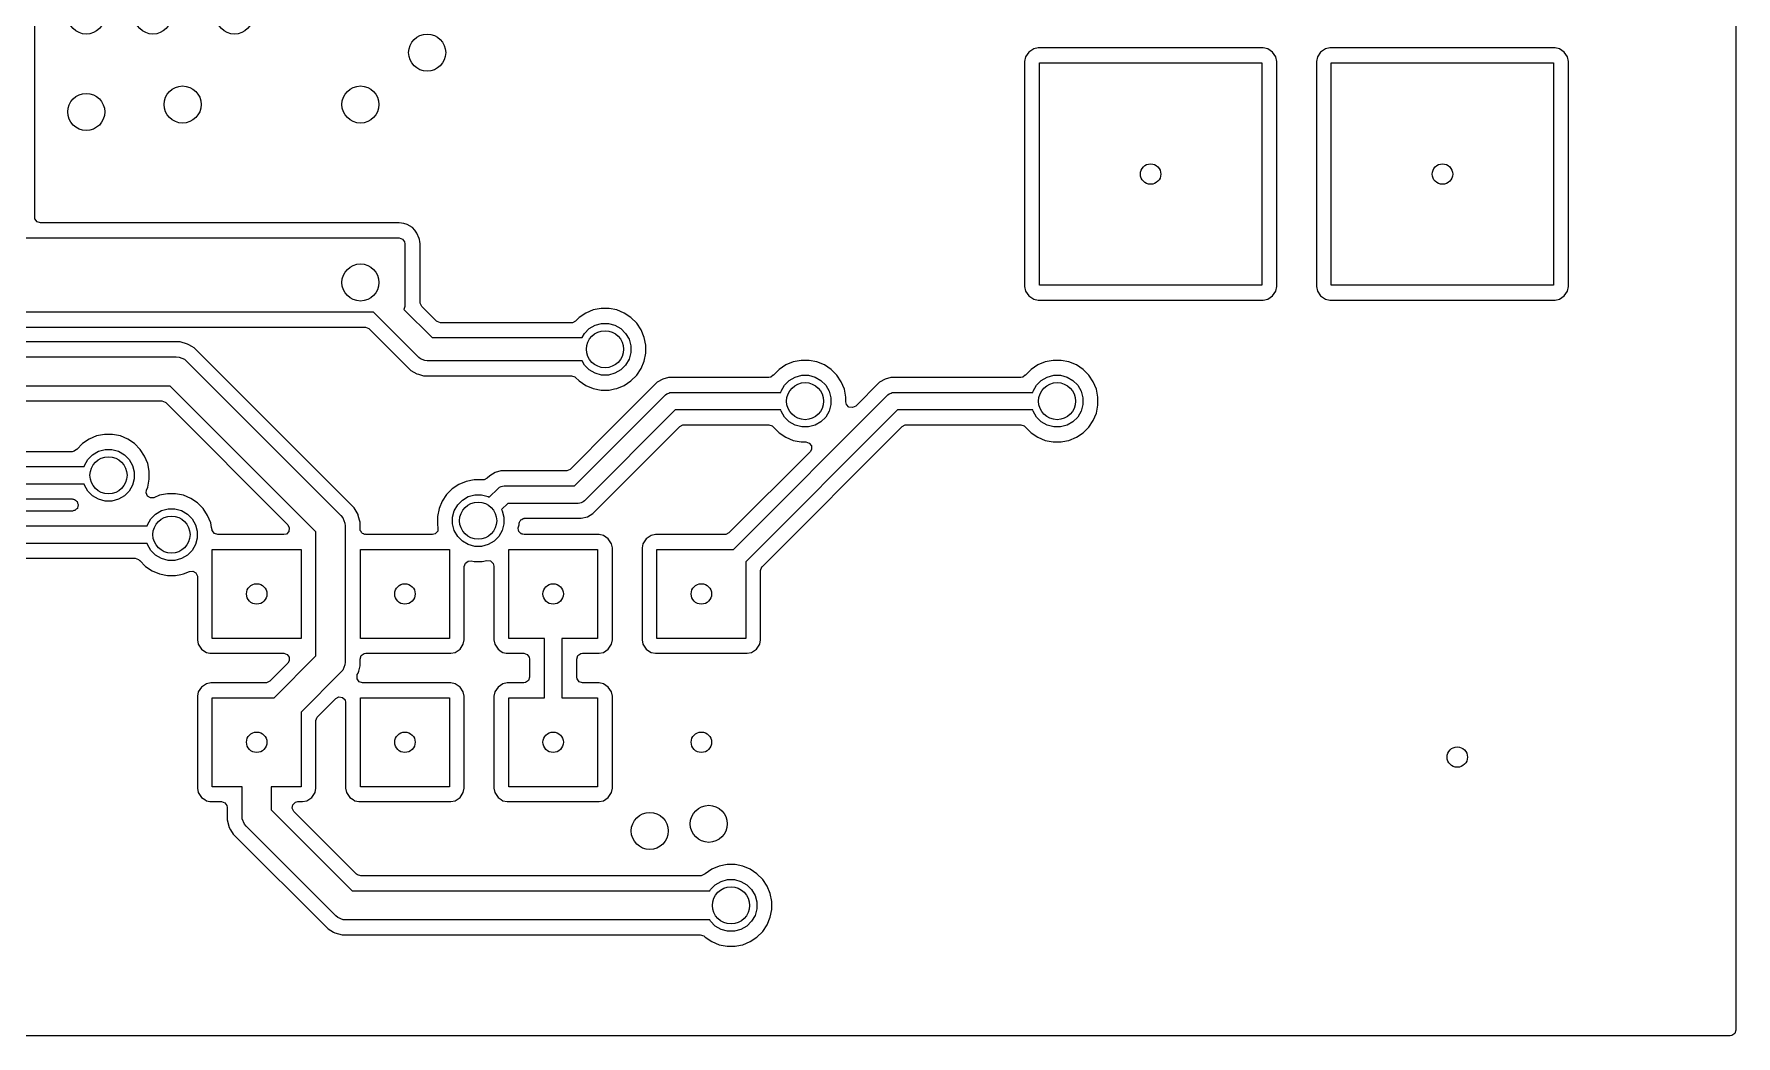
# Model space of a CAD drawing. Extents: x 0.01 to 1.99, y 0.01 to 1.59.
# Drawn here: x 0.84 to 1.988, y 0.012 to 0.688 of the extents above; entities that cross this region are included whole.
import ezdxf

# ---------------------------------------------------------------- set-up
doc = ezdxf.new("R2010")
doc.units = 0
doc.header["$MEASUREMENT"] = 0
doc.layers.add('BLACK', color=7, linetype='CONTINUOUS')

msp = doc.modelspace()

# ---------------------------------------------------------------- linework, layer by layer
at = {"layer": 'BLACK', "linetype": 'CONTINUOUS'}
for p, q in [((1.988, 1.5841), (1.988, 0.0159)), ((0.8402, 0.6691), (0.8402, 0.866)), ((1.5142, 0.6776), (1.5109, 0.6754)), ((1.5172, 0.6782), (1.5142, 0.6776)), ((1.5142, 0.6776), (1.5142, 0.6776)), ((1.5142, 0.6776), (1.5142, 0.6776)), ((1.6691, 0.6782), (1.5172, 0.6782)), ((1.5172, 0.6782), (1.5172, 0.6782)), ((1.6721, 0.6776), (1.6691, 0.6782)), ((1.6754, 0.6754), (1.6721, 0.6776)), ((1.7111, 0.6776), (1.7078, 0.6754)), ((1.714, 0.6782), (1.7111, 0.6776)), ((1.7111, 0.6776), (1.7111, 0.6776)), ((1.7111, 0.6776), (1.7111, 0.6776)), ((1.866, 0.6782), (1.714, 0.6782)), ((1.714, 0.6782), (1.714, 0.6782)), ((1.8689, 0.6776), (1.866, 0.6782)), ((1.8722, 0.6754), (1.8689, 0.6776)), ((0.8402, 0.5641), (0.8402, 0.6691)), ((1.5087, 0.6721), (1.5081, 0.6691)), ((1.5081, 0.6691), (1.5081, 0.6691)), ((1.5081, 0.6691), (1.5081, 0.5172)), ((1.5109, 0.6754), (1.5087, 0.6721)), ((1.5181, 0.5181), (1.5181, 0.6681)), ((1.5181, 0.6681), (1.6681, 0.6681)), ((1.6681, 0.6681), (1.6681, 0.5181)), ((1.6776, 0.6721), (1.6754, 0.6754)), ((1.6782, 0.6691), (1.6776, 0.6721)), ((1.6782, 0.5172), (1.6782, 0.6691)), ((1.6782, 0.6691), (1.6782, 0.6691)), ((1.7056, 0.6721), (1.705, 0.6691)), ((1.705, 0.6691), (1.705, 0.6691)), ((1.705, 0.6691), (1.705, 0.5172)), ((1.7078, 0.6754), (1.7056, 0.6721)), ((1.715, 0.5181), (1.715, 0.6681)), ((1.715, 0.6681), (1.865, 0.6681)), ((1.865, 0.6681), (1.865, 0.5181)), ((1.8744, 0.6721), (1.8722, 0.6754)), ((1.875, 0.6691), (1.8744, 0.6721)), ((1.875, 0.5172), (1.875, 0.6691)), ((0.8404, 0.5629), (0.8402, 0.5641)), ((0.8418, 0.561), (0.8404, 0.5629)), ((0.8441, 0.5602), (0.8418, 0.561)), ((1.0861, 0.5602), (0.8441, 0.5602)), ((1.0893, 0.5597), (1.0861, 0.5602)), ((1.0861, 0.5602), (1.0861, 0.5602)), ((1.0916, 0.559), (1.0893, 0.5597)), ((1.095, 0.557), (1.0916, 0.559)), ((1.0967, 0.5553), (1.095, 0.557)), ((1.0981, 0.5533), (1.0967, 0.5553)), ((1.0997, 0.5497), (1.0981, 0.5533)), ((0.83, 0.55), (1.0861, 0.55)), ((1.0861, 0.55), (1.0884, 0.5493)), ((1.0884, 0.5493), (1.0898, 0.5473)), ((1.0898, 0.5473), (1.09, 0.5461)), ((1.09, 0.5461), (1.09, 0.5039)), ((1.0999, 0.5489), (1.0997, 0.5497)), ((1.1001, 0.5477), (1.0999, 0.5489)), ((1.1002, 0.5461), (1.1001, 0.5477)), ((1.1002, 0.5067), (1.1002, 0.5461)), ((1.1002, 0.5461), (1.1002, 0.5461)), ((1.5081, 0.5172), (1.5081, 0.5172)), ((1.5081, 0.5172), (1.5087, 0.5142)), ((1.6681, 0.5181), (1.5181, 0.5181)), ((1.6776, 0.5142), (1.6782, 0.5172)), ((1.705, 0.5172), (1.705, 0.5172)), ((1.705, 0.5172), (1.7056, 0.5142)), ((1.865, 0.5181), (1.715, 0.5181)), ((1.8744, 0.5142), (1.875, 0.5172)), ((1.1003, 0.5061), (1.1002, 0.5067)), ((1.1014, 0.5039), (1.1003, 0.5061)), ((1.5087, 0.5142), (1.5087, 0.5142)), ((1.5087, 0.5142), (1.5109, 0.5109)), ((1.5109, 0.5109), (1.5109, 0.5109)), ((1.5109, 0.5109), (1.5109, 0.5109)), ((1.5109, 0.5109), (1.5142, 0.5087)), ((1.5142, 0.5087), (1.5172, 0.5081)), ((1.5172, 0.5081), (1.6691, 0.5081)), ((1.6691, 0.5081), (1.6721, 0.5087)), ((1.6691, 0.5081), (1.6691, 0.5081)), ((1.6721, 0.5087), (1.6754, 0.5109)), ((1.6721, 0.5087), (1.6721, 0.5087)), ((1.6754, 0.5109), (1.6776, 0.5142)), ((1.6754, 0.5109), (1.6754, 0.5109)), ((1.7056, 0.5142), (1.7056, 0.5142)), ((1.7056, 0.5142), (1.7078, 0.5109)), ((1.7078, 0.5109), (1.7078, 0.5109)), ((1.7078, 0.5109), (1.7078, 0.5109)), ((1.7078, 0.5109), (1.7111, 0.5087)), ((1.7111, 0.5087), (1.714, 0.5081)), ((1.714, 0.5081), (1.866, 0.5081)), ((1.866, 0.5081), (1.8689, 0.5087)), ((1.866, 0.5081), (1.866, 0.5081)), ((1.8689, 0.5087), (1.8722, 0.5109)), ((1.8689, 0.5087), (1.8689, 0.5087)), ((1.8722, 0.5109), (1.8744, 0.5142)), ((1.8722, 0.5109), (1.8722, 0.5109)), ((1.0689, 0.5), (0.76, 0.5)), ((1.0994, 0.4694), (1.0689, 0.5)), ((1.09, 0.5039), (1.0893, 0.5018)), ((1.0893, 0.5018), (1.1083, 0.4829)), ((1.1113, 0.494), (1.1014, 0.5039)), ((1.1117, 0.4936), (1.1113, 0.494)), ((1.2051, 0.494), (1.203, 0.4929)), ((1.2075, 0.4964), (1.2051, 0.494)), ((1.212, 0.4994), (1.2075, 0.4964)), ((1.217, 0.5015), (1.212, 0.4994)), ((1.212, 0.4994), (1.212, 0.4994)), ((1.2223, 0.5025), (1.217, 0.5015)), ((1.217, 0.5015), (1.217, 0.5015)), ((1.2277, 0.5025), (1.2223, 0.5025)), ((1.233, 0.5015), (1.2277, 0.5025)), ((1.238, 0.4994), (1.233, 0.5015)), ((1.2425, 0.4964), (1.238, 0.4994)), ((1.2464, 0.4925), (1.2425, 0.4964)), ((0.6539, 0.4898), (1.0633, 0.4898)), ((1.0633, 0.4898), (1.0656, 0.489)), ((1.0656, 0.489), (1.0661, 0.4886)), ((1.0661, 0.4886), (1.0907, 0.464)), ((1.1083, 0.4829), (1.2003, 0.4829)), ((1.114, 0.4929), (1.1117, 0.4936)), ((1.2024, 0.4929), (1.114, 0.4929)), ((1.2003, 0.4829), (1.2095, 0.4829)), ((1.203, 0.4929), (1.2024, 0.4929)), ((1.2095, 0.4829), (1.2111, 0.4857)), ((1.2111, 0.4857), (1.2143, 0.4889)), ((1.2143, 0.4889), (1.2183, 0.4912)), ((1.2183, 0.4912), (1.2227, 0.4924)), ((1.2227, 0.4924), (1.2273, 0.4924)), ((1.2273, 0.4924), (1.2317, 0.4912)), ((1.2317, 0.4912), (1.2357, 0.4889)), ((1.2357, 0.4889), (1.2389, 0.4857)), ((1.2389, 0.4857), (1.2412, 0.4817)), ((1.2494, 0.488), (1.2464, 0.4925)), ((1.2515, 0.483), (1.2494, 0.488)), ((1.2525, 0.4777), (1.2515, 0.483)), ((0.9383, 0.4799), (0.5998, 0.4799)), ((0.9434, 0.4785), (0.9383, 0.4799)), ((0.9383, 0.4799), (0.9383, 0.4799)), ((0.9443, 0.478), (0.9434, 0.4785)), ((0.9463, 0.4768), (0.9443, 0.478)), ((0.9443, 0.478), (0.9443, 0.478)), ((0.9443, 0.478), (0.9443, 0.478)), ((0.9479, 0.4759), (0.9463, 0.4768)), ((1.0557, 0.3681), (0.9479, 0.4759)), ((1.2412, 0.4817), (1.2424, 0.4773)), ((1.2424, 0.4727), (1.2412, 0.4683)), ((1.2424, 0.4773), (1.2424, 0.4727)), ((1.2515, 0.467), (1.2525, 0.4723)), ((1.2525, 0.4723), (1.2525, 0.4777)), ((0.5941, 0.4698), (0.9357, 0.4698)), ((0.9357, 0.4698), (0.9376, 0.4697)), ((0.9376, 0.4697), (0.9412, 0.4682)), ((0.9412, 0.4682), (0.9412, 0.4682)), ((0.9412, 0.4682), (0.9427, 0.467)), ((0.9427, 0.467), (1.0468, 0.3628)), ((1.0907, 0.464), (1.0907, 0.464)), ((1.0907, 0.464), (1.0907, 0.464)), ((1.0907, 0.464), (1.094, 0.4607)), ((1.094, 0.4607), (1.0981, 0.4583)), ((1.1006, 0.4685), (1.0994, 0.4694)), ((1.1035, 0.4673), (1.1006, 0.4685)), ((1.105, 0.4671), (1.1035, 0.4673)), ((1.2003, 0.4671), (1.105, 0.4671)), ((1.2095, 0.4671), (1.2003, 0.4671)), ((1.2111, 0.4643), (1.2095, 0.4671)), ((1.2143, 0.4611), (1.2111, 0.4643)), ((1.2183, 0.4588), (1.2143, 0.4611)), ((1.2357, 0.4611), (1.2317, 0.4588)), ((1.2389, 0.4643), (1.2357, 0.4611)), ((1.2412, 0.4683), (1.2389, 0.4643)), ((1.2464, 0.4575), (1.2494, 0.462)), ((1.2494, 0.462), (1.2515, 0.467)), ((1.2494, 0.462), (1.2494, 0.462)), ((1.2515, 0.467), (1.2515, 0.467)), ((1.3425, 0.4614), (1.3386, 0.4575)), ((1.347, 0.4644), (1.3425, 0.4614)), ((1.352, 0.4665), (1.347, 0.4644)), ((1.347, 0.4644), (1.347, 0.4644)), ((1.3573, 0.4675), (1.352, 0.4665)), ((1.352, 0.4665), (1.352, 0.4665)), ((1.3627, 0.4675), (1.3573, 0.4675)), ((1.368, 0.4665), (1.3627, 0.4675)), ((1.373, 0.4644), (1.368, 0.4665)), ((1.3775, 0.4614), (1.373, 0.4644)), ((1.3814, 0.4575), (1.3775, 0.4614)), ((1.5125, 0.4614), (1.5086, 0.4575)), ((1.517, 0.4644), (1.5125, 0.4614)), ((1.522, 0.4665), (1.517, 0.4644)), ((1.517, 0.4644), (1.517, 0.4644)), ((1.5273, 0.4675), (1.522, 0.4665)), ((1.522, 0.4665), (1.522, 0.4665)), ((1.5327, 0.4675), (1.5273, 0.4675)), ((1.538, 0.4665), (1.5327, 0.4675)), ((1.543, 0.4644), (1.538, 0.4665)), ((1.5475, 0.4614), (1.543, 0.4644)), ((1.5514, 0.4575), (1.5475, 0.4614)), ((0.9316, 0.4502), (0.59, 0.4502)), ((1.03, 0.3518), (0.9316, 0.4502)), ((1.0981, 0.4583), (1.0981, 0.4583)), ((1.0981, 0.4583), (1.0991, 0.4581)), ((1.0991, 0.4581), (1.1026, 0.4571)), ((1.1026, 0.4571), (1.1026, 0.4571)), ((1.1026, 0.4571), (1.1076, 0.4571)), ((1.1076, 0.4571), (1.1076, 0.4571)), ((1.1076, 0.4571), (1.1979, 0.4571)), ((1.1979, 0.4571), (1.2024, 0.4571)), ((1.2024, 0.4571), (1.2047, 0.4564)), ((1.2047, 0.4564), (1.2051, 0.456)), ((1.2051, 0.456), (1.2075, 0.4536)), ((1.2075, 0.4536), (1.212, 0.4506)), ((1.212, 0.4506), (1.217, 0.4485)), ((1.217, 0.4485), (1.2223, 0.4475)), ((1.2227, 0.4576), (1.2183, 0.4588)), ((1.2273, 0.4576), (1.2227, 0.4576)), ((1.2317, 0.4588), (1.2273, 0.4576)), ((1.2277, 0.4475), (1.2313, 0.4482)), ((1.2602, 0.4527), (1.2301, 0.4226)), ((1.2313, 0.4482), (1.233, 0.4485)), ((1.233, 0.4485), (1.238, 0.4506)), ((1.233, 0.4485), (1.233, 0.4485)), ((1.238, 0.4506), (1.2425, 0.4536)), ((1.238, 0.4506), (1.238, 0.4506)), ((1.2425, 0.4536), (1.2464, 0.4575)), ((1.2639, 0.4548), (1.2602, 0.4527)), ((1.2679, 0.4559), (1.2639, 0.4548)), ((1.2721, 0.4559), (1.2679, 0.4559)), ((1.3355, 0.4559), (1.2721, 0.4559)), ((1.3368, 0.4562), (1.3355, 0.4559)), ((1.3384, 0.4574), (1.3368, 0.4562)), ((1.3385, 0.4574), (1.3384, 0.4574)), ((1.3386, 0.4575), (1.3385, 0.4574)), ((1.3438, 0.4467), (1.3461, 0.4507)), ((1.3461, 0.4507), (1.3493, 0.4539)), ((1.3493, 0.4539), (1.3533, 0.4562)), ((1.3533, 0.4562), (1.3577, 0.4574)), ((1.3577, 0.4574), (1.3623, 0.4574)), ((1.3623, 0.4574), (1.3667, 0.4562)), ((1.3667, 0.4562), (1.3707, 0.4539)), ((1.3707, 0.4539), (1.3739, 0.4507)), ((1.3739, 0.4507), (1.3762, 0.4467)), ((1.3844, 0.453), (1.3814, 0.4575)), ((1.3865, 0.448), (1.3844, 0.453)), ((1.3875, 0.4427), (1.3865, 0.448)), ((1.4102, 0.4527), (1.3942, 0.4367)), ((1.4139, 0.4548), (1.4102, 0.4527)), ((1.4102, 0.4527), (1.4102, 0.4527)), ((1.4102, 0.4527), (1.4102, 0.4527)), ((1.4179, 0.4559), (1.4139, 0.4548)), ((1.4139, 0.4548), (1.4139, 0.4548)), ((1.4139, 0.4548), (1.4139, 0.4548)), ((1.4221, 0.4559), (1.4179, 0.4559)), ((1.5055, 0.4559), (1.4221, 0.4559)), ((1.5068, 0.4562), (1.5055, 0.4559)), ((1.5084, 0.4574), (1.5068, 0.4562)), ((1.5085, 0.4574), (1.5084, 0.4574)), ((1.5086, 0.4575), (1.5085, 0.4574)), ((1.5138, 0.4467), (1.5161, 0.4507)), ((1.5161, 0.4507), (1.5193, 0.4539)), ((1.5193, 0.4539), (1.5233, 0.4562)), ((1.5233, 0.4562), (1.5277, 0.4574)), ((1.5277, 0.4574), (1.5323, 0.4574)), ((1.5323, 0.4574), (1.5367, 0.4562)), ((1.5367, 0.4562), (1.5407, 0.4539)), ((1.5407, 0.4539), (1.5439, 0.4507)), ((1.5439, 0.4507), (1.5462, 0.4467)), ((1.5544, 0.453), (1.5514, 0.4575)), ((1.5565, 0.448), (1.5544, 0.453)), ((1.5575, 0.4427), (1.5565, 0.448)), ((0.5874, 0.4401), (0.9259, 0.4401)), ((0.9259, 0.4401), (0.9282, 0.4394)), ((0.9282, 0.4394), (0.9286, 0.439)), ((0.9286, 0.439), (1.011, 0.3567)), ((1.2045, 0.3829), (1.2658, 0.4442)), ((1.2223, 0.4475), (1.2223, 0.4475)), ((1.2223, 0.4475), (1.2277, 0.4475)), ((1.2658, 0.4442), (1.2667, 0.4449)), ((1.2667, 0.4449), (1.268, 0.4454)), ((1.268, 0.4454), (1.2688, 0.4458)), ((1.2688, 0.4458), (1.27, 0.4459)), ((1.27, 0.4459), (1.3436, 0.4459)), ((1.3116, 0.34), (1.4158, 0.4442)), ((1.3436, 0.4459), (1.3438, 0.4467)), ((1.3762, 0.4467), (1.3774, 0.4423)), ((1.3774, 0.4377), (1.3762, 0.4333)), ((1.3774, 0.4423), (1.3774, 0.4377)), ((1.3875, 0.4395), (1.3875, 0.4427)), ((1.3875, 0.4427), (1.3875, 0.4427)), ((1.3879, 0.4377), (1.3875, 0.4395)), ((1.3896, 0.436), (1.3879, 0.4377)), ((1.3942, 0.4367), (1.392, 0.4356)), ((1.4158, 0.4442), (1.4167, 0.4449)), ((1.4167, 0.4449), (1.418, 0.4454)), ((1.418, 0.4454), (1.4188, 0.4458)), ((1.4188, 0.4458), (1.42, 0.4459)), ((1.42, 0.4459), (1.5136, 0.4459)), ((1.5136, 0.4459), (1.5138, 0.4467)), ((1.5462, 0.4467), (1.5474, 0.4423)), ((1.5474, 0.4377), (1.5462, 0.4333)), ((1.5474, 0.4423), (1.5474, 0.4377)), ((1.5565, 0.432), (1.5575, 0.4373)), ((1.5575, 0.4373), (1.5575, 0.4427)), ((1.2724, 0.4341), (1.2111, 0.3728)), ((1.3436, 0.4341), (1.2724, 0.4341)), ((1.4224, 0.4341), (1.32, 0.3316)), ((1.3438, 0.4333), (1.3436, 0.4341)), ((1.3461, 0.4293), (1.3438, 0.4333)), ((1.3493, 0.4261), (1.3461, 0.4293)), ((1.3533, 0.4238), (1.3493, 0.4261)), ((1.3707, 0.4261), (1.3667, 0.4238)), ((1.3739, 0.4293), (1.3707, 0.4261)), ((1.3762, 0.4333), (1.3739, 0.4293)), ((1.392, 0.4356), (1.3896, 0.436)), ((1.5136, 0.4341), (1.4224, 0.4341)), ((1.5138, 0.4333), (1.5136, 0.4341)), ((1.5161, 0.4293), (1.5138, 0.4333)), ((1.5193, 0.4261), (1.5161, 0.4293)), ((1.5233, 0.4238), (1.5193, 0.4261)), ((1.5407, 0.4261), (1.5367, 0.4238)), ((1.5439, 0.4293), (1.5407, 0.4261)), ((1.5462, 0.4333), (1.5439, 0.4293)), ((1.5514, 0.4225), (1.5544, 0.427)), ((1.5544, 0.427), (1.5565, 0.432)), ((1.5544, 0.427), (1.5544, 0.427)), ((1.5565, 0.432), (1.5565, 0.432)), ((0.877, 0.4144), (0.8725, 0.4114)), ((0.882, 0.4165), (0.877, 0.4144)), ((0.877, 0.4144), (0.877, 0.4144)), ((0.8873, 0.4175), (0.882, 0.4165)), ((0.882, 0.4165), (0.882, 0.4165)), ((0.8927, 0.4175), (0.8873, 0.4175)), ((0.898, 0.4165), (0.8927, 0.4175)), ((0.903, 0.4144), (0.898, 0.4165)), ((0.9075, 0.4114), (0.903, 0.4144)), ((1.2301, 0.4226), (1.2015, 0.394)), ((1.2167, 0.3642), (1.2755, 0.4229)), ((1.2755, 0.4229), (1.2776, 0.424)), ((1.2776, 0.424), (1.2782, 0.4241)), ((1.2782, 0.4241), (1.3355, 0.4241)), ((1.3312, 0.3286), (1.4255, 0.4229)), ((1.3355, 0.4241), (1.3378, 0.4233)), ((1.3378, 0.4233), (1.3385, 0.4226)), ((1.3385, 0.4226), (1.3385, 0.4226)), ((1.3385, 0.4226), (1.3386, 0.4225)), ((1.3386, 0.4225), (1.3425, 0.4186)), ((1.3425, 0.4186), (1.347, 0.4156)), ((1.347, 0.4156), (1.352, 0.4135)), ((1.352, 0.4135), (1.3573, 0.4125)), ((1.3577, 0.4226), (1.3533, 0.4238)), ((1.3623, 0.4226), (1.3577, 0.4226)), ((1.3667, 0.4238), (1.3623, 0.4226)), ((1.4255, 0.4229), (1.4276, 0.424)), ((1.4276, 0.424), (1.4282, 0.4241)), ((1.4282, 0.4241), (1.5055, 0.4241)), ((1.5055, 0.4241), (1.5078, 0.4233)), ((1.5078, 0.4233), (1.5085, 0.4226)), ((1.5085, 0.4226), (1.5085, 0.4226)), ((1.5085, 0.4226), (1.5086, 0.4225)), ((1.5086, 0.4225), (1.5125, 0.4186)), ((1.5125, 0.4186), (1.517, 0.4156)), ((1.517, 0.4156), (1.522, 0.4135)), ((1.522, 0.4135), (1.5273, 0.4125)), ((1.5277, 0.4226), (1.5233, 0.4238)), ((1.5323, 0.4226), (1.5277, 0.4226)), ((1.5367, 0.4238), (1.5323, 0.4226)), ((1.5363, 0.4132), (1.538, 0.4135)), ((1.538, 0.4135), (1.543, 0.4156)), ((1.538, 0.4135), (1.538, 0.4135)), ((1.543, 0.4156), (1.5475, 0.4186)), ((1.543, 0.4156), (1.543, 0.4156)), ((1.5475, 0.4186), (1.5514, 0.4225)), ((0.8655, 0.4059), (0.5703, 0.4059)), ((0.8668, 0.4062), (0.8655, 0.4059)), ((0.8684, 0.4074), (0.8668, 0.4062)), ((0.8685, 0.4074), (0.8684, 0.4074)), ((0.8686, 0.4075), (0.8685, 0.4074)), ((0.8725, 0.4114), (0.8686, 0.4075)), ((0.8761, 0.4007), (0.8793, 0.4039)), ((0.8793, 0.4039), (0.8833, 0.4062)), ((0.8833, 0.4062), (0.8877, 0.4074)), ((0.8877, 0.4074), (0.8923, 0.4074)), ((0.8923, 0.4074), (0.8967, 0.4062)), ((0.8967, 0.4062), (0.9007, 0.4039)), ((0.9007, 0.4039), (0.9039, 0.4007)), ((0.9114, 0.4075), (0.9075, 0.4114)), ((0.9144, 0.403), (0.9114, 0.4075)), ((0.9165, 0.398), (0.9144, 0.403)), ((1.3633, 0.4058), (1.3086, 0.3512)), ((1.3573, 0.4125), (1.3605, 0.4125)), ((1.3605, 0.4125), (1.3628, 0.4117)), ((1.3628, 0.4117), (1.3643, 0.4098)), ((1.3643, 0.4074), (1.3633, 0.4058)), ((1.3643, 0.4098), (1.3643, 0.4074)), ((1.5273, 0.4125), (1.5273, 0.4125)), ((1.5273, 0.4125), (1.5327, 0.4125)), ((1.5327, 0.4125), (1.5363, 0.4132)), ((0.5682, 0.3959), (0.8736, 0.3959)), ((0.8736, 0.3959), (0.8738, 0.3967)), ((0.8738, 0.3967), (0.8761, 0.4007)), ((0.9039, 0.4007), (0.9062, 0.3967)), ((0.9062, 0.3967), (0.9074, 0.3923)), ((0.9074, 0.3923), (0.9074, 0.3877)), ((0.9175, 0.3927), (0.9165, 0.398)), ((0.9175, 0.3873), (0.9175, 0.3927)), ((1.1508, 0.3918), (1.1472, 0.3897)), ((1.1548, 0.3929), (1.1508, 0.3918)), ((1.159, 0.3929), (1.1548, 0.3929)), ((1.1987, 0.3929), (1.159, 0.3929)), ((1.1993, 0.3929), (1.1987, 0.3929)), ((1.2015, 0.394), (1.1993, 0.3929)), ((0.8736, 0.3841), (0.5706, 0.3841)), ((0.8738, 0.3833), (0.8736, 0.3841)), ((0.8761, 0.3793), (0.8738, 0.3833)), ((0.8793, 0.3761), (0.8761, 0.3793)), ((0.9039, 0.3793), (0.9007, 0.3761)), ((0.9062, 0.3833), (0.9039, 0.3793)), ((0.9074, 0.3877), (0.9062, 0.3833)), ((0.9154, 0.3782), (0.9156, 0.38)), ((0.9156, 0.38), (0.9165, 0.382)), ((0.9165, 0.382), (0.9175, 0.3873)), ((1.1219, 0.3808), (1.1181, 0.377)), ((1.1264, 0.3838), (1.1219, 0.3808)), ((1.1314, 0.3859), (1.1264, 0.3838)), ((1.1264, 0.3838), (1.1264, 0.3838)), ((1.1367, 0.387), (1.1314, 0.3859)), ((1.1314, 0.3859), (1.1314, 0.3859)), ((1.1422, 0.387), (1.1367, 0.387)), ((1.1423, 0.3869), (1.1422, 0.387)), ((1.1422, 0.387), (1.1422, 0.387)), ((1.1424, 0.387), (1.1423, 0.3869)), ((1.1434, 0.387), (1.1424, 0.387)), ((1.1455, 0.3881), (1.1434, 0.387)), ((1.1472, 0.3897), (1.1455, 0.3881)), ((1.1469, 0.3752), (1.1528, 0.3811)), ((1.1528, 0.3811), (1.1537, 0.3819)), ((1.1537, 0.3819), (1.1549, 0.3824)), ((1.1549, 0.3824), (1.1558, 0.3827)), ((1.1558, 0.3827), (1.1569, 0.3829)), ((1.1569, 0.3829), (1.2045, 0.3829)), ((0.5764, 0.3741), (0.8655, 0.3741)), ((0.8655, 0.3741), (0.866, 0.3739)), ((0.866, 0.3739), (0.8665, 0.3739)), ((0.8665, 0.3739), (0.867, 0.3736)), ((0.867, 0.3736), (0.8678, 0.3733)), ((0.8678, 0.3733), (0.8685, 0.3726)), ((0.869, 0.3677), (0.8682, 0.3671)), ((0.8685, 0.3726), (0.8686, 0.3725)), ((0.8686, 0.3725), (0.8686, 0.3725)), ((0.8686, 0.3725), (0.8686, 0.3724)), ((0.8686, 0.3724), (0.8688, 0.3723)), ((0.8688, 0.3723), (0.8691, 0.3713)), ((0.8691, 0.3679), (0.869, 0.3677)), ((0.8691, 0.3713), (0.8696, 0.3704)), ((0.8692, 0.3681), (0.8691, 0.3679)), ((0.8694, 0.369), (0.8692, 0.3681)), ((0.8696, 0.37), (0.8694, 0.369)), ((0.8696, 0.3704), (0.8696, 0.3702)), ((0.8696, 0.3702), (0.8696, 0.37)), ((0.8833, 0.3738), (0.8793, 0.3761)), ((0.8877, 0.3726), (0.8833, 0.3738)), ((0.8923, 0.3726), (0.8877, 0.3726)), ((0.8967, 0.3738), (0.8923, 0.3726)), ((0.9007, 0.3761), (0.8967, 0.3738)), ((0.9163, 0.376), (0.9154, 0.3782)), ((0.9183, 0.3747), (0.9163, 0.376)), ((0.9207, 0.3749), (0.9183, 0.3747)), ((0.9245, 0.3765), (0.9207, 0.3749)), ((0.9298, 0.3775), (0.9245, 0.3765)), ((0.9245, 0.3765), (0.9245, 0.3765)), ((0.9352, 0.3775), (0.9298, 0.3775)), ((0.9405, 0.3765), (0.9352, 0.3775)), ((0.9455, 0.3744), (0.9405, 0.3765)), ((0.95, 0.3714), (0.9455, 0.3744)), ((0.9539, 0.3675), (0.95, 0.3714)), ((0.9569, 0.363), (0.9539, 0.3675)), ((1.0584, 0.3635), (1.0557, 0.3681)), ((1.113, 0.3675), (1.1119, 0.3622)), ((1.1151, 0.3725), (1.113, 0.3675)), ((1.113, 0.3675), (1.113, 0.3675)), ((1.1181, 0.377), (1.1151, 0.3725)), ((1.1151, 0.3725), (1.1151, 0.3725)), ((1.1233, 0.3661), (1.1256, 0.3701)), ((1.1256, 0.3701), (1.1288, 0.3733)), ((1.1288, 0.3733), (1.1327, 0.3756)), ((1.1327, 0.3756), (1.1372, 0.3768)), ((1.1372, 0.3768), (1.1417, 0.3768)), ((1.1417, 0.3768), (1.1461, 0.3756)), ((1.1461, 0.3756), (1.1469, 0.3752)), ((1.1594, 0.371), (1.1552, 0.3669)), ((1.2069, 0.371), (1.1594, 0.371)), ((1.2081, 0.3712), (1.2069, 0.371)), ((1.209, 0.3715), (1.2081, 0.3712)), ((1.2102, 0.372), (1.209, 0.3715)), ((1.2111, 0.3728), (1.2102, 0.372)), ((0.8657, 0.3659), (0.6303, 0.3659)), ((0.8667, 0.3662), (0.8657, 0.3659)), ((0.8671, 0.3662), (0.8667, 0.3662)), ((0.8673, 0.3663), (0.8671, 0.3662)), ((0.8675, 0.3664), (0.8673, 0.3663)), ((0.8682, 0.3671), (0.8675, 0.3664)), ((0.9161, 0.3559), (0.9163, 0.3567)), ((0.9163, 0.3567), (0.9186, 0.3607)), ((0.9186, 0.3607), (0.9218, 0.3639)), ((0.9218, 0.3639), (0.9258, 0.3662)), ((0.9258, 0.3662), (0.9302, 0.3674)), ((0.9302, 0.3674), (0.9348, 0.3674)), ((0.9348, 0.3674), (0.9392, 0.3662)), ((0.9392, 0.3662), (0.9432, 0.3639)), ((0.9432, 0.3639), (0.9464, 0.3607)), ((0.9464, 0.3607), (0.9487, 0.3567)), ((0.9487, 0.3567), (0.9499, 0.3523)), ((0.959, 0.358), (0.9569, 0.363)), ((0.9596, 0.3549), (0.959, 0.358)), ((1.011, 0.3567), (1.012, 0.3545)), ((1.0468, 0.3628), (1.048, 0.3613)), ((1.048, 0.3613), (1.0495, 0.3578)), ((1.0495, 0.3578), (1.0495, 0.3578)), ((1.0495, 0.3578), (1.0497, 0.3559)), ((1.0585, 0.363), (1.0584, 0.3635)), ((1.0584, 0.3635), (1.0584, 0.3635)), ((1.0584, 0.3635), (1.0584, 0.3635)), ((1.0593, 0.3598), (1.0585, 0.363)), ((1.0597, 0.3585), (1.0593, 0.3598)), ((1.0597, 0.3538), (1.0597, 0.3585)), ((1.1119, 0.3622), (1.1119, 0.3567)), ((1.1119, 0.3567), (1.1123, 0.3547)), ((1.1221, 0.3617), (1.1233, 0.3661)), ((1.1221, 0.3572), (1.1221, 0.3617)), ((1.1233, 0.3527), (1.1221, 0.3572)), ((1.1552, 0.3669), (1.1556, 0.3661)), ((1.1556, 0.3661), (1.1568, 0.3617)), ((1.1568, 0.3572), (1.1556, 0.3527)), ((1.1568, 0.3617), (1.1568, 0.3572)), ((1.1665, 0.3546), (1.167, 0.3567)), ((1.167, 0.3577), (1.1674, 0.3585)), ((1.167, 0.3574), (1.167, 0.3577)), ((1.167, 0.3567), (1.167, 0.3574)), ((1.1674, 0.3585), (1.1677, 0.3594)), ((1.1677, 0.3594), (1.168, 0.3596)), ((1.168, 0.3596), (1.1681, 0.3599)), ((1.1681, 0.3599), (1.1689, 0.3603)), ((1.1689, 0.3603), (1.1697, 0.3608)), ((1.1697, 0.3608), (1.1701, 0.3609)), ((1.1701, 0.3609), (1.1702, 0.361)), ((1.1702, 0.361), (1.1704, 0.3609)), ((1.1704, 0.3609), (1.1709, 0.361)), ((1.1709, 0.361), (1.209, 0.361)), ((1.209, 0.361), (1.2131, 0.3621)), ((1.209, 0.361), (1.209, 0.361)), ((1.2131, 0.3621), (1.2167, 0.3642)), ((1.2131, 0.3621), (1.2131, 0.3621)), ((1.2167, 0.3642), (1.2167, 0.3642)), ((1.2167, 0.3642), (1.2167, 0.3642)), ((1.2167, 0.3642), (1.2167, 0.3642)), ((0.6282, 0.3559), (0.9161, 0.3559)), ((0.9499, 0.3477), (0.9487, 0.3433)), ((0.9499, 0.3523), (0.9499, 0.3477)), ((0.9599, 0.3532), (0.9596, 0.3549)), ((0.96, 0.3527), (0.9599, 0.3532)), ((0.9615, 0.3508), (0.96, 0.3527)), ((0.9638, 0.35), (0.9615, 0.3508)), ((1.0082, 0.35), (0.9638, 0.35)), ((1.01, 0.3504), (1.0082, 0.35)), ((1.0117, 0.3521), (1.01, 0.3504)), ((1.012, 0.3545), (1.0117, 0.3521)), ((1.03, 0.2682), (1.03, 0.3518)), ((1.0497, 0.3559), (1.0497, 0.2641)), ((1.0597, 0.3536), (1.0597, 0.3538)), ((1.0599, 0.3527), (1.0597, 0.3536)), ((1.0604, 0.352), (1.0599, 0.3527)), ((1.0606, 0.3514), (1.0604, 0.352)), ((1.061, 0.3512), (1.0606, 0.3514)), ((1.0613, 0.3508), (1.061, 0.3512)), ((1.062, 0.3505), (1.0613, 0.3508)), ((1.0627, 0.3501), (1.062, 0.3505)), ((1.0631, 0.3502), (1.0627, 0.3501)), ((1.0636, 0.35), (1.0631, 0.3502)), ((1.1085, 0.35), (1.0636, 0.35)), ((1.1104, 0.3505), (1.1085, 0.35)), ((1.1121, 0.3523), (1.1104, 0.3505)), ((1.1123, 0.3547), (1.1121, 0.3523)), ((1.1256, 0.3488), (1.1233, 0.3527)), ((1.1288, 0.3456), (1.1256, 0.3488)), ((1.1327, 0.3433), (1.1288, 0.3456)), ((1.1501, 0.3456), (1.1461, 0.3433)), ((1.1533, 0.3488), (1.1501, 0.3456)), ((1.1556, 0.3527), (1.1533, 0.3488)), ((1.1665, 0.3545), (1.1665, 0.3546)), ((1.1667, 0.3527), (1.1665, 0.3545)), ((1.1669, 0.3524), (1.1667, 0.3527)), ((1.1669, 0.3521), (1.1669, 0.3524)), ((1.1676, 0.3515), (1.1669, 0.3521)), ((1.1681, 0.3508), (1.1676, 0.3515)), ((1.1684, 0.3507), (1.1681, 0.3508)), ((1.1686, 0.3504), (1.1684, 0.3507)), ((1.1695, 0.3503), (1.1686, 0.3504)), ((1.1704, 0.35), (1.1695, 0.3503)), ((1.221, 0.35), (1.1704, 0.35)), ((1.2239, 0.3494), (1.221, 0.35)), ((1.2272, 0.3472), (1.2239, 0.3494)), ((1.2294, 0.3439), (1.2272, 0.3472)), ((1.2528, 0.3472), (1.2506, 0.3439)), ((1.2561, 0.3494), (1.2528, 0.3472)), ((1.259, 0.35), (1.2561, 0.3494)), ((1.2561, 0.3494), (1.2561, 0.3494)), ((1.2561, 0.3494), (1.2561, 0.3494)), ((1.3059, 0.35), (1.259, 0.35)), ((1.259, 0.35), (1.259, 0.35)), ((1.3065, 0.3501), (1.3059, 0.35)), ((1.3086, 0.3512), (1.3065, 0.3501)), ((0.9161, 0.3441), (0.6306, 0.3441)), ((0.6364, 0.3341), (0.908, 0.3341)), ((0.908, 0.3341), (0.9103, 0.3333)), ((0.9103, 0.3333), (0.911, 0.3326)), ((0.9163, 0.3433), (0.9161, 0.3441)), ((0.9186, 0.3393), (0.9163, 0.3433)), ((0.9218, 0.3361), (0.9186, 0.3393)), ((0.9258, 0.3338), (0.9218, 0.3361)), ((0.9302, 0.3326), (0.9258, 0.3338)), ((0.9392, 0.3338), (0.9348, 0.3326)), ((0.9432, 0.3361), (0.9392, 0.3338)), ((0.9464, 0.3393), (0.9432, 0.3361)), ((0.9487, 0.3433), (0.9464, 0.3393)), ((0.96, 0.28), (0.96, 0.34)), ((0.96, 0.34), (1.02, 0.34)), ((1.02, 0.34), (1.02, 0.28)), ((1.06, 0.28), (1.06, 0.34)), ((1.06, 0.34), (1.12, 0.34)), ((1.12, 0.34), (1.12, 0.28)), ((1.1372, 0.3421), (1.1327, 0.3433)), ((1.1417, 0.3421), (1.1372, 0.3421)), ((1.1461, 0.3433), (1.1417, 0.3421)), ((1.16, 0.28), (1.16, 0.34)), ((1.16, 0.34), (1.22, 0.34)), ((1.22, 0.34), (1.22, 0.28)), ((1.23, 0.341), (1.2294, 0.3439)), ((1.23, 0.279), (1.23, 0.341)), ((1.2506, 0.3439), (1.25, 0.341)), ((1.25, 0.341), (1.25, 0.341)), ((1.25, 0.341), (1.25, 0.279)), ((1.26, 0.28), (1.26, 0.34)), ((1.26, 0.34), (1.3116, 0.34)), ((0.911, 0.3326), (0.911, 0.3326)), ((0.911, 0.3326), (0.9111, 0.3325)), ((0.9111, 0.3325), (0.915, 0.3286)), ((0.915, 0.3286), (0.9195, 0.3256)), ((0.9195, 0.3256), (0.9245, 0.3235)), ((0.9245, 0.3235), (0.9298, 0.3225)), ((0.9298, 0.3225), (0.9298, 0.3225)), ((0.9298, 0.3225), (0.9352, 0.3225)), ((0.9348, 0.3326), (0.9302, 0.3326)), ((0.9352, 0.3225), (0.9388, 0.3232)), ((0.9388, 0.3232), (0.9405, 0.3235)), ((0.9405, 0.3235), (0.9446, 0.3252)), ((0.9405, 0.3235), (0.9405, 0.3235)), ((0.9446, 0.3252), (0.947, 0.3254)), ((0.947, 0.3254), (0.949, 0.3242)), ((0.949, 0.3242), (0.95, 0.3219)), ((0.95, 0.3219), (0.95, 0.3216)), ((0.95, 0.3216), (0.95, 0.279)), ((1.13, 0.3285), (1.1308, 0.3308)), ((1.13, 0.279), (1.13, 0.3285)), ((1.1308, 0.3308), (1.1327, 0.3322)), ((1.1327, 0.3322), (1.1347, 0.3323)), ((1.1347, 0.3323), (1.1367, 0.3319)), ((1.1367, 0.3319), (1.1367, 0.3319)), ((1.1367, 0.3319), (1.1422, 0.3319)), ((1.1422, 0.3319), (1.1453, 0.3326)), ((1.1453, 0.3326), (1.1477, 0.3323)), ((1.1477, 0.3323), (1.1495, 0.3306)), ((1.1495, 0.3306), (1.15, 0.3287)), ((1.15, 0.3287), (1.15, 0.279)), ((1.32, 0.3316), (1.32, 0.28)), ((1.33, 0.3259), (1.3308, 0.3282)), ((1.33, 0.279), (1.33, 0.3259)), ((1.3308, 0.3282), (1.3312, 0.3286)), ((0.95, 0.279), (0.95, 0.279)), ((0.95, 0.279), (0.9506, 0.2761)), ((0.9506, 0.2761), (0.9506, 0.2761)), ((0.9506, 0.2761), (0.9528, 0.2728)), ((1.02, 0.28), (0.96, 0.28)), ((1.12, 0.28), (1.06, 0.28)), ((1.1272, 0.2728), (1.1294, 0.2761)), ((1.1294, 0.2761), (1.13, 0.279)), ((1.15, 0.279), (1.15, 0.279)), ((1.15, 0.279), (1.1506, 0.2761)), ((1.1506, 0.2761), (1.1506, 0.2761)), ((1.1506, 0.2761), (1.1528, 0.2728)), ((1.1841, 0.28), (1.16, 0.28)), ((1.1841, 0.24), (1.1841, 0.28)), ((1.22, 0.28), (1.1959, 0.28)), ((1.1959, 0.28), (1.1959, 0.24)), ((1.2272, 0.2728), (1.2294, 0.2761)), ((1.2294, 0.2761), (1.23, 0.279)), ((1.25, 0.279), (1.25, 0.279)), ((1.25, 0.279), (1.2506, 0.2761)), ((1.2506, 0.2761), (1.2506, 0.2761)), ((1.2506, 0.2761), (1.2528, 0.2728)), ((1.32, 0.28), (1.26, 0.28)), ((1.3272, 0.2728), (1.3294, 0.2761)), ((1.3294, 0.2761), (1.33, 0.279)), ((0.9528, 0.2728), (0.9528, 0.2728)), ((0.9528, 0.2728), (0.955, 0.2713)), ((0.955, 0.2713), (0.9561, 0.2706)), ((0.9561, 0.2706), (0.9584, 0.2701)), ((0.9584, 0.2701), (0.959, 0.27)), ((0.959, 0.27), (0.959, 0.27)), ((0.959, 0.27), (1.0082, 0.27)), ((1.0018, 0.24), (1.03, 0.2682)), ((1.0082, 0.27), (1.0105, 0.2692)), ((1.0105, 0.2692), (1.0119, 0.2673)), ((1.0119, 0.2649), (1.011, 0.2633)), ((1.0119, 0.2673), (1.0119, 0.2649)), ((1.0497, 0.2641), (1.0495, 0.2622)), ((1.0597, 0.2661), (1.0604, 0.2684)), ((1.0597, 0.2615), (1.0597, 0.2661)), ((1.0604, 0.2684), (1.0624, 0.2698)), ((1.0624, 0.2698), (1.0636, 0.27)), ((1.0636, 0.27), (1.121, 0.27)), ((1.121, 0.27), (1.1239, 0.2706)), ((1.121, 0.27), (1.121, 0.27)), ((1.1239, 0.2706), (1.1272, 0.2728)), ((1.1239, 0.2706), (1.1239, 0.2706)), ((1.1272, 0.2728), (1.1272, 0.2728)), ((1.1272, 0.2728), (1.1272, 0.2728)), ((1.1528, 0.2728), (1.1528, 0.2728)), ((1.1528, 0.2728), (1.155, 0.2713)), ((1.155, 0.2713), (1.1561, 0.2706)), ((1.1561, 0.2706), (1.1584, 0.2701)), ((1.1584, 0.2701), (1.159, 0.27)), ((1.159, 0.27), (1.159, 0.27)), ((1.159, 0.27), (1.1702, 0.27)), ((1.1702, 0.27), (1.1725, 0.2692)), ((1.1725, 0.2692), (1.1739, 0.2673)), ((1.1739, 0.2673), (1.1741, 0.2661)), ((1.1741, 0.2661), (1.1741, 0.2539)), ((1.2059, 0.2661), (1.2067, 0.2684)), ((1.2059, 0.2539), (1.2059, 0.2661)), ((1.2067, 0.2684), (1.2086, 0.2698)), ((1.2086, 0.2698), (1.2098, 0.27)), ((1.2098, 0.27), (1.221, 0.27)), ((1.221, 0.27), (1.2239, 0.2706)), ((1.221, 0.27), (1.221, 0.27)), ((1.2239, 0.2706), (1.2272, 0.2728)), ((1.2239, 0.2706), (1.2239, 0.2706)), ((1.2272, 0.2728), (1.2272, 0.2728)), ((1.2272, 0.2728), (1.2272, 0.2728)), ((1.2528, 0.2728), (1.2528, 0.2728)), ((1.2528, 0.2728), (1.255, 0.2713)), ((1.255, 0.2713), (1.2561, 0.2706)), ((1.2561, 0.2706), (1.259, 0.27)), ((1.259, 0.27), (1.321, 0.27)), ((1.321, 0.27), (1.3239, 0.2706)), ((1.321, 0.27), (1.321, 0.27)), ((1.3239, 0.2706), (1.3272, 0.2728)), ((1.3239, 0.2706), (1.3239, 0.2706)), ((1.3272, 0.2728), (1.3272, 0.2728)), ((1.3272, 0.2728), (1.3272, 0.2728)), ((1.011, 0.2633), (0.9988, 0.2512)), ((1.0468, 0.2572), (1.02, 0.2304)), ((1.048, 0.2587), (1.0468, 0.2572)), ((1.0495, 0.2622), (1.048, 0.2587)), ((1.048, 0.2587), (1.048, 0.2587)), ((1.0577, 0.2553), (1.0578, 0.2556)), ((1.0577, 0.2551), (1.0577, 0.2553)), ((1.0577, 0.2527), (1.0577, 0.2551)), ((1.0591, 0.2508), (1.0577, 0.2527)), ((1.0578, 0.2556), (1.0584, 0.2565)), ((1.0584, 0.2565), (1.0588, 0.258)), ((1.0588, 0.258), (1.0597, 0.2615)), ((1.1741, 0.2539), (1.1733, 0.2516)), ((1.2061, 0.2527), (1.2059, 0.2539)), ((1.2075, 0.2508), (1.2061, 0.2527)), ((0.9506, 0.2439), (0.95, 0.241)), ((0.9528, 0.2472), (0.9506, 0.2439)), ((0.9561, 0.2494), (0.9528, 0.2472)), ((0.959, 0.25), (0.9561, 0.2494)), ((0.9561, 0.2494), (0.9561, 0.2494)), ((0.9561, 0.2494), (0.9561, 0.2494)), ((0.996, 0.25), (0.959, 0.25)), ((0.959, 0.25), (0.959, 0.25)), ((0.9966, 0.2501), (0.996, 0.25)), ((0.9988, 0.2512), (0.9966, 0.2501)), ((1.0614, 0.25), (1.0591, 0.2508)), ((1.121, 0.25), (1.0614, 0.25)), ((1.1239, 0.2494), (1.121, 0.25)), ((1.1272, 0.2472), (1.1239, 0.2494)), ((1.1294, 0.2439), (1.1272, 0.2472)), ((1.13, 0.241), (1.1294, 0.2439)), ((1.1506, 0.2439), (1.15, 0.241)), ((1.1528, 0.2472), (1.1506, 0.2439)), ((1.1561, 0.2494), (1.1528, 0.2472)), ((1.159, 0.25), (1.1561, 0.2494)), ((1.1561, 0.2494), (1.1561, 0.2494)), ((1.1561, 0.2494), (1.1561, 0.2494)), ((1.1702, 0.25), (1.159, 0.25)), ((1.159, 0.25), (1.159, 0.25)), ((1.1714, 0.2502), (1.1702, 0.25)), ((1.1733, 0.2516), (1.1714, 0.2502)), ((1.2098, 0.25), (1.2075, 0.2508)), ((1.221, 0.25), (1.2098, 0.25)), ((1.2239, 0.2494), (1.221, 0.25)), ((1.2272, 0.2472), (1.2239, 0.2494)), ((1.2294, 0.2439), (1.2272, 0.2472)), ((1.23, 0.241), (1.2294, 0.2439)), ((0.95, 0.241), (0.95, 0.241)), ((0.95, 0.241), (0.95, 0.179)), ((0.96, 0.18), (0.96, 0.24)), ((0.96, 0.24), (1.0018, 0.24)), ((1.02, 0.2304), (1.02, 0.18)), ((1.0312, 0.2274), (1.0433, 0.2395)), ((1.0433, 0.2395), (1.0455, 0.2406)), ((1.0455, 0.2406), (1.0479, 0.2402)), ((1.0479, 0.2402), (1.0496, 0.2385)), ((1.0496, 0.2385), (1.05, 0.2368)), ((1.05, 0.2368), (1.05, 0.179)), ((1.06, 0.18), (1.06, 0.24)), ((1.06, 0.24), (1.12, 0.24)), ((1.12, 0.24), (1.12, 0.18)), ((1.13, 0.179), (1.13, 0.241)), ((1.15, 0.241), (1.15, 0.241)), ((1.15, 0.241), (1.15, 0.179)), ((1.16, 0.18), (1.16, 0.24)), ((1.16, 0.24), (1.1841, 0.24)), ((1.1959, 0.24), (1.22, 0.24)), ((1.22, 0.24), (1.22, 0.18)), ((1.23, 0.179), (1.23, 0.241)), ((1.03, 0.2246), (1.0308, 0.2269)), ((1.03, 0.179), (1.03, 0.2246)), ((1.0308, 0.2269), (1.0312, 0.2274)), ((0.95, 0.179), (0.95, 0.179)), ((0.95, 0.179), (0.9506, 0.1761)), ((0.9506, 0.1761), (0.9506, 0.1761)), ((0.9506, 0.1761), (0.9528, 0.1728)), ((0.9528, 0.1728), (0.9528, 0.1728)), ((0.9528, 0.1728), (0.955, 0.1713)), ((0.9802, 0.18), (0.96, 0.18)), ((0.9802, 0.1603), (0.9802, 0.18)), ((1.02, 0.18), (0.9998, 0.18)), ((0.9998, 0.18), (0.9998, 0.1644)), ((1.0239, 0.1706), (1.0272, 0.1728)), ((1.0272, 0.1728), (1.0294, 0.1761)), ((1.0272, 0.1728), (1.0272, 0.1728)), ((1.0272, 0.1728), (1.0272, 0.1728)), ((1.0294, 0.1761), (1.03, 0.179)), ((1.05, 0.179), (1.05, 0.179)), ((1.05, 0.179), (1.0506, 0.1761)), ((1.0506, 0.1761), (1.0506, 0.1761)), ((1.0506, 0.1761), (1.0528, 0.1728)), ((1.0528, 0.1728), (1.0528, 0.1728)), ((1.0528, 0.1728), (1.055, 0.1713)), ((1.12, 0.18), (1.06, 0.18)), ((1.1239, 0.1706), (1.1272, 0.1728)), ((1.1272, 0.1728), (1.1294, 0.1761)), ((1.1272, 0.1728), (1.1272, 0.1728)), ((1.1272, 0.1728), (1.1272, 0.1728)), ((1.1294, 0.1761), (1.13, 0.179)), ((1.15, 0.179), (1.15, 0.179)), ((1.15, 0.179), (1.1506, 0.1761)), ((1.1506, 0.1761), (1.1506, 0.1761)), ((1.1506, 0.1761), (1.1528, 0.1728)), ((1.1528, 0.1728), (1.1528, 0.1728)), ((1.1528, 0.1728), (1.155, 0.1713)), ((1.22, 0.18), (1.16, 0.18)), ((1.2239, 0.1706), (1.2272, 0.1728)), ((1.2272, 0.1728), (1.2294, 0.1761)), ((1.2272, 0.1728), (1.2272, 0.1728)), ((1.2272, 0.1728), (1.2272, 0.1728)), ((1.2294, 0.1761), (1.23, 0.179)), ((0.955, 0.1713), (0.9561, 0.1706)), ((0.9561, 0.1706), (0.9584, 0.1701)), ((0.9584, 0.1701), (0.959, 0.17)), ((0.959, 0.17), (0.959, 0.17)), ((0.959, 0.17), (0.9662, 0.17)), ((0.9662, 0.17), (0.9685, 0.1692)), ((0.9685, 0.1692), (0.9699, 0.1673)), ((0.9699, 0.1673), (0.9701, 0.1661)), ((0.9701, 0.1661), (0.9701, 0.1577)), ((0.9998, 0.1644), (1.0544, 0.1098)), ((1.014, 0.1655), (1.0144, 0.1679)), ((1.0151, 0.1633), (1.014, 0.1655)), ((1.0144, 0.1679), (1.0161, 0.1696)), ((1.0509, 0.1275), (1.0151, 0.1633)), ((1.0161, 0.1696), (1.0178, 0.17)), ((1.0178, 0.17), (1.021, 0.17)), ((1.021, 0.17), (1.0239, 0.1706)), ((1.021, 0.17), (1.021, 0.17)), ((1.0239, 0.1706), (1.0239, 0.1706)), ((1.055, 0.1713), (1.0561, 0.1706)), ((1.0561, 0.1706), (1.059, 0.17)), ((1.059, 0.17), (1.121, 0.17)), ((1.121, 0.17), (1.1239, 0.1706)), ((1.121, 0.17), (1.121, 0.17)), ((1.1239, 0.1706), (1.1239, 0.1706)), ((1.155, 0.1713), (1.1561, 0.1706)), ((1.1561, 0.1706), (1.159, 0.17)), ((1.159, 0.17), (1.221, 0.17)), ((1.221, 0.17), (1.2239, 0.1706)), ((1.221, 0.17), (1.221, 0.17)), ((1.2239, 0.1706), (1.2239, 0.1706)), ((0.9701, 0.1577), (0.9715, 0.1526)), ((0.9715, 0.1526), (0.9724, 0.151)), ((0.9724, 0.151), (0.9724, 0.151)), ((0.9724, 0.151), (0.9741, 0.1481)), ((0.9803, 0.1584), (0.9802, 0.1603)), ((0.9818, 0.1548), (0.9803, 0.1584)), ((0.983, 0.1534), (0.9818, 0.1548)), ((0.9818, 0.1548), (0.9818, 0.1548)), ((1.0434, 0.093), (0.983, 0.1534)), ((0.9741, 0.1481), (1.0381, 0.0841)), ((1.0574, 0.121), (1.0509, 0.1275)), ((1.302, 0.1265), (1.297, 0.1244)), ((1.3073, 0.1275), (1.302, 0.1265)), ((1.302, 0.1265), (1.302, 0.1265)), ((1.3127, 0.1275), (1.3073, 0.1275)), ((1.318, 0.1265), (1.3127, 0.1275)), ((1.323, 0.1244), (1.318, 0.1265)), ((1.0579, 0.1206), (1.0574, 0.121)), ((1.0602, 0.1199), (1.0579, 0.1206)), ((1.2893, 0.1199), (1.0602, 0.1199)), ((1.2899, 0.1199), (1.2893, 0.1199)), ((1.2921, 0.121), (1.2899, 0.1199)), ((1.2925, 0.1214), (1.2921, 0.121)), ((1.297, 0.1244), (1.2925, 0.1214)), ((1.297, 0.1244), (1.297, 0.1244)), ((1.2993, 0.1139), (1.3033, 0.1162)), ((1.3033, 0.1162), (1.3077, 0.1174)), ((1.3077, 0.1174), (1.3123, 0.1174)), ((1.3123, 0.1174), (1.3167, 0.1162)), ((1.3167, 0.1162), (1.3207, 0.1139)), ((1.3275, 0.1214), (1.323, 0.1244)), ((1.3314, 0.1175), (1.3275, 0.1214)), ((1.3344, 0.113), (1.3314, 0.1175)), ((1.0544, 0.1098), (1.1898, 0.1098)), ((1.1898, 0.1098), (1.2956, 0.1098)), ((1.2956, 0.1098), (1.2961, 0.1107)), ((1.2961, 0.1107), (1.2993, 0.1139)), ((1.3207, 0.1139), (1.3239, 0.1107)), ((1.3239, 0.1107), (1.3262, 0.1067)), ((1.3262, 0.1067), (1.3274, 0.1023)), ((1.3365, 0.108), (1.3344, 0.113)), ((1.3375, 0.1027), (1.3365, 0.108)), ((1.0448, 0.0918), (1.0434, 0.093)), ((1.3262, 0.0933), (1.3239, 0.0893)), ((1.3274, 0.0977), (1.3262, 0.0933)), ((1.3274, 0.1023), (1.3274, 0.0977)), ((1.3344, 0.087), (1.3365, 0.092)), ((1.3365, 0.092), (1.3375, 0.0973)), ((1.3365, 0.092), (1.3365, 0.092)), ((1.3375, 0.0973), (1.3375, 0.1027)), ((1.0381, 0.0841), (1.0418, 0.082)), ((1.0418, 0.082), (1.0418, 0.082)), ((1.0418, 0.082), (1.0426, 0.0815)), ((1.0426, 0.0815), (1.0452, 0.0808)), ((1.0484, 0.0903), (1.0448, 0.0918)), ((1.0448, 0.0918), (1.0448, 0.0918)), ((1.0452, 0.0808), (1.0477, 0.0801)), ((1.0503, 0.0902), (1.0484, 0.0903)), ((1.1898, 0.0902), (1.0503, 0.0902)), ((1.2956, 0.0902), (1.1898, 0.0902)), ((1.2961, 0.0893), (1.2956, 0.0902)), ((1.2993, 0.0861), (1.2961, 0.0893)), ((1.3033, 0.0838), (1.2993, 0.0861)), ((1.3077, 0.0826), (1.3033, 0.0838)), ((1.3123, 0.0826), (1.3077, 0.0826)), ((1.3167, 0.0838), (1.3123, 0.0826)), ((1.3207, 0.0861), (1.3167, 0.0838)), ((1.3239, 0.0893), (1.3207, 0.0861)), ((1.3275, 0.0786), (1.3314, 0.0825)), ((1.3314, 0.0825), (1.3344, 0.087)), ((1.3344, 0.087), (1.3344, 0.087)), ((1.0477, 0.0801), (1.1872, 0.0801)), ((1.1872, 0.0801), (1.2893, 0.0801)), ((1.2893, 0.0801), (1.2916, 0.0794)), ((1.2916, 0.0794), (1.2921, 0.079)), ((1.2921, 0.079), (1.2925, 0.0786)), ((1.2925, 0.0786), (1.297, 0.0756)), ((1.297, 0.0756), (1.302, 0.0735)), ((1.302, 0.0735), (1.3073, 0.0725)), ((1.3073, 0.0725), (1.3073, 0.0725)), ((1.3073, 0.0725), (1.3127, 0.0725)), ((1.3127, 0.0725), (1.3163, 0.0732)), ((1.3163, 0.0732), (1.318, 0.0735)), ((1.318, 0.0735), (1.323, 0.0756)), ((1.318, 0.0735), (1.318, 0.0735)), ((1.323, 0.0756), (1.3275, 0.0786)), ((1.323, 0.0756), (1.323, 0.0756)), ((1.9841, 0.012), (0.0159, 0.012)), ((1.9853, 0.0122), (1.9841, 0.012)), ((1.9873, 0.0136), (1.9853, 0.0122)), ((1.988, 0.0159), (1.9873, 0.0136))]:
    msp.add_line(p, q, dxfattribs=at)
at = {"layer": 'BLACK'}
for centre, radius in [((0.875, 0.7), 0.0125), ((0.92, 0.7), 0.0125), ((0.975, 0.7), 0.0125), ((1.105, 0.675), 0.0125), ((0.875, 0.635), 0.0125), ((0.94, 0.64), 0.0125), ((1.06, 0.64), 0.0125), ((1.5931, 0.5931), 0.00689), ((1.79, 0.5931), 0.00689), ((1.06, 0.52), 0.0125), ((1.225, 0.475), 0.0125), ((1.36, 0.44), 0.0125), ((1.53, 0.44), 0.0125), ((0.89, 0.39), 0.0125), ((1.1394, 0.3594), 0.0125), ((0.9325, 0.35), 0.0125), ((0.99, 0.31), 0.00689), ((1.09, 0.31), 0.00689), ((1.19, 0.31), 0.00689), ((1.29, 0.31), 0.00689), ((0.99, 0.21), 0.00689), ((1.09, 0.21), 0.00689), ((1.19, 0.21), 0.00689), ((1.29, 0.21), 0.00689), ((1.8, 0.2), 0.00689), ((1.2552, 0.1502), 0.0125), ((1.295, 0.155), 0.0125), ((1.31, 0.1), 0.0125)]:
    msp.add_circle(centre, radius, dxfattribs=at)

doc.saveas('drawing.dxf')
